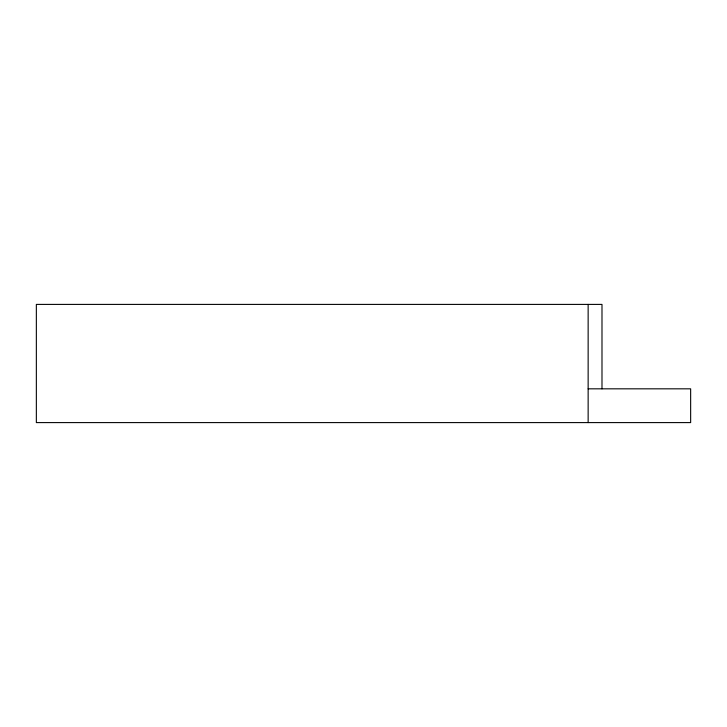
<?xml version="1.0" encoding="UTF-8"?>
<svg xmlns="http://www.w3.org/2000/svg" width="727" height="727" viewBox="0 0 727 727"><rect width="100%" height="100%" fill="white"/><g stroke="black" fill="none" stroke-linecap="round" stroke-linejoin="round"><path stroke-width="1.09" d="M588.143 388.827L690.65 388.827L690.65 422.596L36.35 422.596L36.35 304.404L601.992 304.404L601.992 388.827M588.143 304.404L588.143 422.596"/></g></svg>
